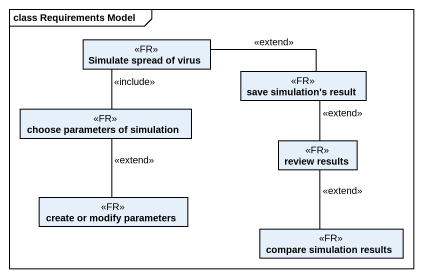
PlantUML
@startuml
mainframe class Requirements Model
hide circle
hide empty members
class "Simulate spread of virus" as Simulate_spread_of_virus <<FR>>
class "save simulation's result" as save_simulation_s_result <<FR>>
class "choose parameters of simulation" as choose_parameters_of <<FR>>
class "review results" as review_results <<FR>>
class "create or modify parameters" as create_or_modify_parameters <<FR>>
class "compare simulation results" as compare_simulation_results <<FR>>
Simulate_spread_of_virus -right- save_simulation_s_result : <<extend>>
save_simulation_s_result -- review_results : <<extend>>
choose_parameters_of -up- Simulate_spread_of_virus : <<include>>
review_results -- compare_simulation_results : <<extend>>
create_or_modify_parameters -up- choose_parameters_of : <<extend>>
@enduml
